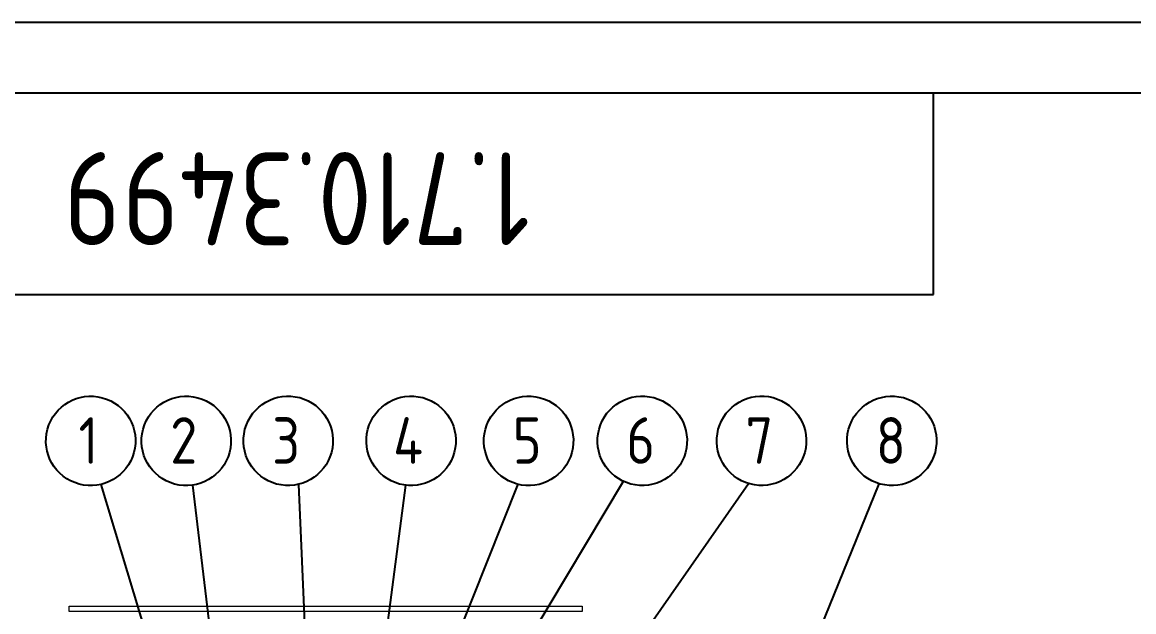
# Model space of a CAD drawing. Header units: millimetres. Extents: x -41310 to 13905, y 1865 to 89610.
# Drawn here: x 5659 to 7309, y 7535 to 8411 of the extents above; entities that cross this region are included whole.
import ezdxf

# ---------------------------------------------------------------- set-up
doc = ezdxf.new("R2010")
doc.units = ezdxf.units.MM
doc.linetypes.add('DASHDOT', pattern=[25.4, 12.7, -6.35, 0, -6.35])
doc.layers.get('0').update_dxf_attribs({"color": 1, "linetype": 'DASHDOT'})
for name, color, linetype in [('1', 4, 'Continuous'), ('2', 3, 'Continuous'), ('5尺寸标注层', 3, 'Continuous')]:
    doc.layers.add(name, color=color, linetype=linetype)
doc.layers.add('1轮廓实线层', color=7, linetype='Continuous', lineweight=0)
doc.layers.add('标注、文本', color=3, linetype='Continuous', lineweight=25)
doc.styles.get("Standard").update_dxf_attribs({"font": 'gbenor.shx', "bigfont": 'gbcbig.shx'})

msp = doc.modelspace()

# ---------------------------------------------------------------- linework, layer by layer
at = {"layer": '1', "lineweight": -3, "ltscale": 2, "extrusion": (-0.004685, -0.017452, 0.999837)}
for p, q in [((4732.8, 8410.8, 86.3), (13904.7, 8410.8, 129.3)), ((13819.1, 8305.3, 127), (4987.5, 8305.3, 85.7))]:
    msp.add_line(p, q, dxfattribs=at)
at = {"layer": '1轮廓实线层', "ltscale": 2, "extrusion": (-0.004685, -0.017452, 0.999837)}
for p, q in [((5728.1, 7536, 158.4), (5728.1, 7544, 158.5)), ((5728.1, 7544, 158.5), (6490, 7544, 162.1)), ((6490, 7544, 162.1), (6490, 7536, 162)), ((6490, 7536, 162), (5728.1, 7536, 158.4))]:
    msp.add_line(p, q, dxfattribs=at)
at = {"layer": '2', "extrusion": (-0.004685, -0.017452, 0.999837)}
msp.add_line((4987.5, 8006.4, 80.4), (7011.4, 8006.4, 89.9), dxfattribs=at)
at = {"layer": '5尺寸标注层', "ltscale": 2, "extrusion": (-0.004685, -0.017452, 0.999837)}
for p, q in [((5775.4, 7724.5, 79.2), (5940.8, 7177.3, 153.1)), ((5911.6, 7723.4, 79.8), (5965.4, 7271, 1678.1)), ((6068.6, 7724.5, 80.6), (6088.4, 7269, 155.4)), ((6394.2, 7724.7, 82.1), (6127.9, 7055.3, 151.9)), ((6227.5, 7723.3, 81.3), (6175, 7319, 156.7)), ((6550.8, 7729.1, 82.9), (6289.5, 7293.2, 156.2)), ((6736.8, 7725.6, 83.7), (6317.2, 7125.1, 154)), ((6930.2, 7725.6, 84.6), (6710, 7183.5, 156.8))]:
    msp.add_line(p, q, dxfattribs=at)
for centre in [(3543.8, 9016.3, -82.7), (3680.7, 9053.1, -82.7), (3826.9, 9092.4, -82.7), (4003.1, 9139.7, -82.7), (4171.6, 9184.9, -82.7), (4334.5, 9228.7, -82.7), (4505.4, 9274.6, -82.7), (4692.2, 9324.7, -82.7)]:
    msp.add_circle(centre, 66.4, dxfattribs=at)
at = {"layer": '标注、文本', "extrusion": (-0.004685, -0.017452, 0.999837)}
msp.add_line((7011.4, 8006.4, 89.9), (7011.4, 8305.3, 95.1), dxfattribs=at)

# ---------------------------------------------------------------- texts
at = {"color": 4, "extrusion": (-0.004685, -0.017452, 0.999837)}
msp.add_text('1.710.3499', height=138, rotation=195.0301, dxfattribs=at).set_placement((4062.5, 9599.6, -82.7))
at = {"layer": '5尺寸标注层', "ltscale": 2, "extrusion": (-0.004685, -0.017452, 0.999837)}
for s, p in [('1', (3535.3, 8978.8, -82.7)), ('2', (3666.6, 9014.1, -82.7)), ('3', (3812.8, 9053.3, -82.7)), ('4', (3986.2, 9099.9, -82.7)), ('5', (4157.6, 9145.9, -82.7)), ('6', (4320.4, 9189.7, -82.7)), ('7', (4491.3, 9235.5, -82.7)), ('8', (4678.2, 9285.7, -82.7))]:
    msp.add_text(s, height=69.1, rotation=15.0301, dxfattribs=at).set_placement(p)

doc.saveas('drawing.dxf')
